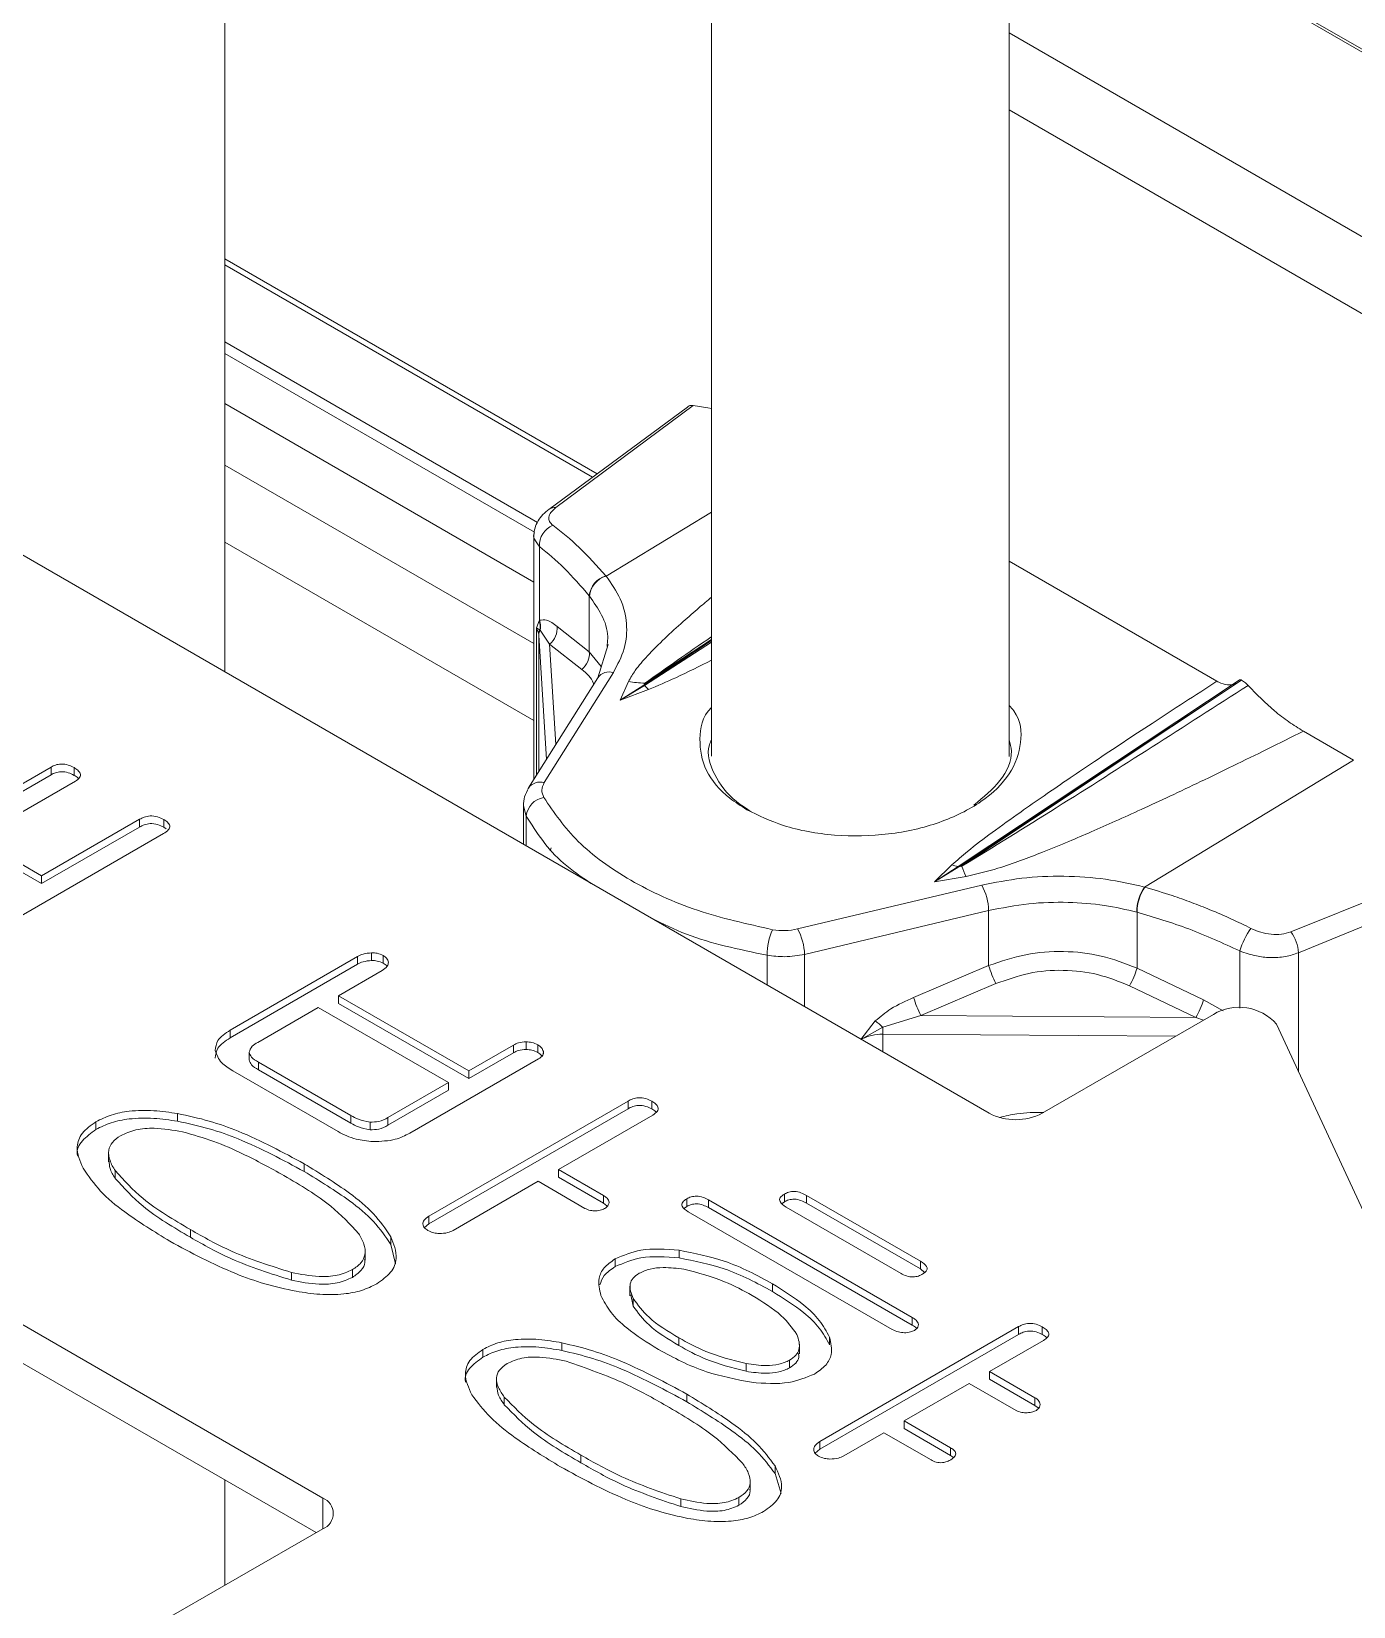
# Model space of a CAD drawing. Header units: millimetres. Extents: x 169 to 14583, y -399 to 10804.
# Drawn here: x 11486.4 to 11556.5, y 7082.5 to 7166.1 of the extents above; entities that cross this region are included whole.
import ezdxf

# ---------------------------------------------------------------- set-up
doc = ezdxf.new("R2010")
doc.units = ezdxf.units.MM
doc.header["$LTSCALE"] = 35

msp = doc.modelspace()

# ---------------------------------------------------------------- linework, layer by layer
at = {"color": 7, "linetype": 'Continuous', "lineweight": 18}
for p, q in [((11538.259, 7127.624), (11538.259, 7184.141)), ((11496.63, 7132.107), (11496.63, 7182.369)), ((11522.459, 7179.735), (11522.459, 7127.632)), ((11538.259, 7175.937), (11645.123, 7114.246)), ((11538.259, 7175.791), (11718.308, 7071.851)), ((11537.184, 7108.696), (11437.81, 7166.063)), ((11538.259, 7165.994), (11718.308, 7062.054)), ((11538.259, 7161.911), (11718.308, 7057.971)), ((11496.63, 7154.016), (11516.385, 7142.612)), ((11496.63, 7153.69), (11516.137, 7142.429)), ((11496.63, 7149.607), (11513.224, 7140.028)), ((11496.63, 7148.993), (11513.06, 7139.508)), ((11496.63, 7146.34), (11513.037, 7136.869)), ((11521.177, 7146.154), (11513.82, 7140.717)), ((11521.478, 7146.239), (11514.207, 7140.82)), ((11496.63, 7143.075), (11513.037, 7133.604)), ((11513.82, 7140.717), (11513.839, 7140.732)), ((11516.866, 7137.184), (11522.459, 7140.582)), ((11513.037, 7139.352), (11513.037, 7126.401)), ((11496.63, 7138.992), (11513.037, 7129.521)), ((11513.336, 7134.84), (11513.336, 7138.751)), ((11549.279, 7131.609), (11538.259, 7137.97)), ((11516.866, 7137.184), (11516.857, 7137.194)), ((11515.976, 7136.137), (11515.976, 7133.17)), ((11515.976, 7136.137), (11515.984, 7136.128)), ((11513.166, 7134.446), (11513.314, 7134.807)), ((11513.329, 7134.34), (11513.166, 7134.446)), ((11513.166, 7134.446), (11513.289, 7134.108)), ((11513.166, 7126.607), (11513.166, 7134.446)), ((11513.314, 7134.807), (11513.336, 7134.84)), ((11513.35, 7134.32), (11513.33, 7134.34)), ((11513.366, 7134.313), (11513.35, 7134.32)), ((11513.868, 7133.577), (11513.366, 7134.313)), ((11515.976, 7133.17), (11514.269, 7134.516)), ((11513.289, 7134.108), (11513.294, 7134.054)), ((11513.294, 7134.054), (11513.703, 7127.461)), ((11513.294, 7134.054), (11513.294, 7126.81)), ((11515.575, 7132.231), (11513.868, 7133.577)), ((11513.868, 7133.577), (11514.198, 7128.25)), ((11516.975, 7133.566), (11516.419, 7131.785)), ((11516.926, 7133.566), (11516.919, 7133.445)), ((11522.459, 7133.772), (11518.87, 7131.407)), ((11518.908, 7131.384), (11522.459, 7133.683)), ((11518.917, 7131.501), (11522.459, 7133.82)), ((11516.606, 7132.387), (11515.976, 7133.17)), ((11501.829, 7088.286), (11426.273, 7131.903)), ((11516.425, 7131.797), (11512.757, 7125.955)), ((11517.254, 7132.07), (11513.585, 7126.229)), ((11517.609, 7130.596), (11518.05, 7131.591)), ((11518.87, 7131.407), (11517.609, 7130.596)), ((11517.609, 7130.596), (11518.908, 7131.384)), ((11519.109, 7131.164), (11517.609, 7130.596)), ((11518.917, 7131.501), (11518.87, 7131.407)), ((11550.464, 7131.667), (11535.543, 7121.781)), ((11535.58, 7121.761), (11550.583, 7131.673)), ((11550.583, 7131.673), (11535.736, 7121.792)), ((11501.475, 7086.449), (11426.273, 7129.862)), ((11556.524, 7127.426), (11553.866, 7128.961)), ((11487.413, 7127.056), (11477.628, 7121.407)), ((11487.413, 7126.648), (11487.413, 7127.056)), ((11488.634, 7126.617), (11488.634, 7127.025)), ((11545.436, 7120.691), (11556.524, 7127.426)), ((11487.413, 7126.648), (11477.628, 7120.999)), ((11483.463, 7123.28), (11488.705, 7126.306)), ((11492.112, 7124.285), (11486.917, 7121.287)), ((11492.112, 7123.877), (11492.112, 7124.285)), ((11493.394, 7123.869), (11493.394, 7124.277)), ((11512.476, 7125.021), (11512.476, 7122.96)), ((11512.625, 7124.458), (11512.476, 7125.006)), ((11512.625, 7124.458), (11512.625, 7122.874)), ((11483.146, 7117.614), (11493.39, 7123.528)), ((11492.112, 7123.877), (11486.917, 7120.878)), ((11493.524, 7123.775), (11493.394, 7123.869)), ((11486.917, 7121.287), (11483.463, 7123.28)), ((11486.917, 7120.878), (11483.463, 7122.872)), ((11513.952, 7122.765), (11513.897, 7122.622)), ((11534.296, 7120.962), (11535.217, 7121.865)), ((11535.543, 7121.781), (11534.296, 7120.962)), ((11534.296, 7120.962), (11535.58, 7121.761)), ((11535.736, 7121.792), (11535.58, 7121.761)), ((11553.192, 7118.315), (11562.999, 7122.269)), ((11486.917, 7120.878), (11486.917, 7121.287)), ((11535.965, 7121.248), (11534.296, 7120.962)), ((11553.6, 7117.206), (11563.452, 7121.246)), ((11527.028, 7118.468), (11536.795, 7120.789)), ((11545.455, 7120.686), (11545.436, 7120.691)), ((11527.398, 7117.122), (11537.165, 7119.443)), ((11537.165, 7119.443), (11537.165, 7116.528)), ((11545.021, 7119.365), (11545.037, 7119.361)), ((11545.037, 7119.361), (11545.037, 7116.393)), ((11503.681, 7117.007), (11496.922, 7113.104)), ((11503.681, 7116.598), (11503.681, 7117.007)), ((11504.423, 7116.797), (11504.423, 7117.205)), ((11505.04, 7116.647), (11505.04, 7117.055)), ((11525.41, 7115.493), (11525.41, 7117.077)), ((11527.398, 7114.345), (11527.398, 7117.122)), ((11550.493, 7117.301), (11550.493, 7114.274)), ((11553.6, 7110.91), (11553.6, 7117.206)), ((11503.681, 7116.598), (11496.922, 7112.696)), ((11502.676, 7114.931), (11504.976, 7116.259)), ((11537.165, 7116.528), (11533.182, 7114.833)), ((11548.566, 7114.716), (11545.037, 7116.393)), ((11537.55, 7115.569), (11533.568, 7113.874)), ((11548.164, 7113.777), (11544.635, 7115.455)), ((11498.382, 7112.452), (11501.597, 7114.308)), ((11501.597, 7114.308), (11508.505, 7110.32)), ((11509.584, 7110.943), (11502.676, 7114.931)), ((11502.676, 7114.523), (11502.676, 7114.931)), ((11509.584, 7110.535), (11502.676, 7114.523)), ((11549.607, 7114.126), (11548.566, 7114.716)), ((11531.148, 7113.592), (11530.38, 7112.614)), ((11533.568, 7113.874), (11531.541, 7113.26)), ((11548.164, 7113.777), (11533.568, 7113.874)), ((11540.012, 7108.696), (11549.09, 7113.936)), ((11548.571, 7113.637), (11548.164, 7113.777)), ((11552.436, 7113.419), (11573.057, 7068.991)), ((11496.922, 7112.696), (11496.922, 7113.104)), ((11531.541, 7113.26), (11530.38, 7112.614)), ((11531.545, 7112.892), (11547.102, 7112.789)), ((11531.545, 7112.892), (11531.545, 7111.951)), ((11497.927, 7111.52), (11497.927, 7111.928)), ((11511.955, 7112.312), (11509.584, 7110.943)), ((11511.955, 7111.904), (11509.584, 7110.535)), ((11511.955, 7111.904), (11511.955, 7112.312)), ((11512.626, 7112.081), (11512.626, 7112.489)), ((11513.244, 7111.911), (11513.244, 7112.32)), ((11513.537, 7111.837), (11513.537, 7111.967)), ((11497.053, 7110.949), (11502.642, 7107.722)), ((11503.324, 7108.575), (11498.419, 7111.406)), ((11498.419, 7110.998), (11498.419, 7111.406)), ((11503.324, 7108.167), (11498.419, 7110.998)), ((11506.444, 7107.635), (11513.271, 7111.576)), ((11509.584, 7110.535), (11509.584, 7110.943)), ((11508.505, 7110.32), (11505.29, 7108.464)), ((11508.505, 7109.912), (11508.505, 7110.32)), ((11508.505, 7109.912), (11505.29, 7108.056)), ((11518.03, 7109.339), (11507.466, 7103.24)), ((11518.03, 7108.93), (11518.03, 7109.339)), ((11519.288, 7108.921), (11519.288, 7109.329)), ((11494.132, 7108.27), (11494.132, 7108.678)), ((11503.324, 7108.167), (11503.324, 7108.575)), ((11505.29, 7108.056), (11505.29, 7108.464)), ((11518.03, 7108.93), (11507.466, 7102.832)), ((11514.333, 7105.709), (11519.342, 7108.601)), ((11489.798, 7107.836), (11489.798, 7108.244)), ((11504.339, 7107.818), (11504.339, 7108.227)), ((11490.468, 7106.625), (11490.468, 7106.115)), ((11500.851, 7105.606), (11500.851, 7106.015)), ((11490.817, 7105.242), (11490.817, 7105.651)), ((11508.744, 7102.483), (11513.254, 7105.086)), ((11513.254, 7105.086), (11515.74, 7103.651)), ((11516.728, 7104.327), (11514.333, 7105.709)), ((11514.333, 7105.301), (11514.333, 7105.709)), ((11516.728, 7103.918), (11514.333, 7105.301)), ((11516.728, 7103.918), (11516.728, 7104.327)), ((11521.143, 7103.749), (11521.143, 7104.157)), ((11526.324, 7103.998), (11526.324, 7104.406)), ((11533.546, 7100.849), (11527.501, 7104.338)), ((11527.501, 7103.93), (11527.501, 7104.338)), ((11516.911, 7103.786), (11516.728, 7103.918)), ((11521.143, 7103.749), (11521.029, 7103.652)), ((11521.227, 7103.474), (11532.048, 7097.227)), ((11533.114, 7097.858), (11522.307, 7104.097)), ((11522.307, 7103.688), (11522.307, 7104.097)), ((11533.114, 7097.45), (11522.307, 7103.688)), ((11526.324, 7103.998), (11526.212, 7103.902)), ((11526.422, 7103.715), (11532.514, 7100.198)), ((11533.546, 7100.441), (11527.501, 7103.93)), ((11494.807, 7102.117), (11494.807, 7102.525)), ((11507.466, 7102.832), (11507.227, 7102.629)), ((11507.466, 7102.832), (11507.466, 7103.24)), ((11505.445, 7101.739), (11505.445, 7102.148)), ((11505.696, 7100.704), (11505.445, 7101.739)), ((11504.083, 7100.91), (11504.083, 7101.421)), ((11517.345, 7100.559), (11517.345, 7100.968)), ((11520.735, 7101.021), (11520.735, 7101.429)), ((11533.546, 7100.441), (11533.546, 7100.849)), ((11500.177, 7099.839), (11500.177, 7100.247)), ((11503.408, 7099.991), (11503.408, 7100.399)), ((11533.769, 7100.247), (11533.546, 7100.441)), ((11518.128, 7099.518), (11518.128, 7099.007)), ((11525.69, 7099.243), (11525.69, 7099.651)), ((11518.303, 7098.464), (11518.186, 7099.062)), ((11518.303, 7098.464), (11518.303, 7098.872)), ((11533.114, 7097.45), (11533.114, 7097.858)), ((11520.725, 7096.377), (11520.725, 7096.785)), ((11538.754, 7097.375), (11528.213, 7091.29)), ((11538.754, 7096.967), (11528.213, 7090.882)), ((11528.722, 7096.41), (11528.722, 7096.818)), ((11537.215, 7094.992), (11540.072, 7096.641)), ((11538.754, 7096.967), (11538.754, 7097.375)), ((11540.012, 7096.957), (11540.012, 7097.365)), ((11510.329, 7095.761), (11510.329, 7096.17)), ((11514.519, 7096.112), (11514.519, 7096.52)), ((11527.128, 7095.93), (11527.128, 7096.441)), ((11524.294, 7095.006), (11524.294, 7095.414)), ((11526.604, 7095.187), (11526.604, 7095.595)), ((11539.61, 7093.609), (11537.215, 7094.992)), ((11537.215, 7094.583), (11537.215, 7094.992)), ((11511.052, 7094.659), (11511.052, 7094.149)), ((11532.682, 7092.375), (11536.136, 7094.369)), ((11536.136, 7094.369), (11538.622, 7092.934)), ((11539.61, 7093.201), (11537.215, 7094.583)), ((11511.466, 7093.236), (11511.466, 7093.644)), ((11521.143, 7093.394), (11521.143, 7093.802)), ((11539.61, 7093.201), (11539.61, 7093.609)), ((11539.789, 7093.068), (11539.61, 7093.201)), ((11529.488, 7090.531), (11531.603, 7091.752)), ((11531.603, 7091.752), (11534.112, 7090.303)), ((11535.148, 7090.951), (11532.682, 7092.375)), ((11532.682, 7091.966), (11532.682, 7092.375)), ((11535.148, 7090.543), (11532.682, 7091.966)), ((11528.213, 7090.882), (11527.958, 7090.666)), ((11528.213, 7090.882), (11528.213, 7091.29)), ((11535.148, 7090.543), (11535.148, 7090.951)), ((11515.53, 7090.154), (11515.53, 7090.562)), ((11525.832, 7089.581), (11525.832, 7089.989)), ((11535.3, 7090.433), (11535.148, 7090.543)), ((11496.63, 7083.652), (11496.63, 7089.245)), ((11524.511, 7088.713), (11524.511, 7089.224)), ((11526.16, 7088.521), (11525.832, 7089.581)), ((11501.829, 7086.653), (11501.829, 7088.286)), ((11523.916, 7087.903), (11523.916, 7088.311)), ((11520.826, 7087.833), (11520.826, 7088.241)), ((11492.751, 7081.413), (11501.829, 7086.653))]:
    msp.add_line(p, q, dxfattribs=at)
at = {"color": 7, "linetype": 'Continuous', "lineweight": 18, "flags": 128}
for points in [[(11522.459, 7146.08), (11522.256, 7146.119), (11521.478, 7146.239)], [(11512.749, 7125.943), (11512.735, 7125.916), (11512.73, 7125.907)]]:
    msp.add_lwpolyline(points, dxfattribs=at)
at = {"color": 7, "linetype": 'Continuous', "lineweight": 18}
for centre, radius, start, end in [((11514.133, 7140.317), 0.508, 81.62176, 125.35981), ((11514.462, 7138.833), 1.129, 111.62292, 184.17631), ((11517.188, 7136.023), 1.217, 105.74601, 174.64371), ((11517.194, 7136.013), 1.216, 105.64292, 174.59677), ((11513.983, 7134.107), 0.694, 160.31772, 179.85992), ((11513.97, 7134.051), 0.676, 156.57337, 179.76957), ((11512.377, 7134.493), 0.988, 349.9051, 18.52743), ((11512.379, 7134.522), 1.009, 348.04974, 18.37518), ((11513.155, 7134.436), 1.117, 309.66752, 4.07575), ((11514.862, 7133.09), 1.117, 309.66752, 4.07575), ((11517.036, 7131.34), 0.762, 73.35744, 143.21611), ((11519.693, 7143.239), 11.763, 261.96845, 266.21625), ((11518.771, 7131.21), 0.221, 51.78781, 63.29572), ((11520.664, 7132.79), 2.25, 218.69407, 226.29419), ((11513.367, 7125.502), 0.759, 73.27596, 144.47068), ((11513.739, 7124.337), 1.121, 99.37974, 173.80721), ((11535.869, 7123.711), 1.958, 250.56529, 260.41073), ((11535.477, 7121.607), 0.185, 56.14071, 69.08501), ((11549.218, 7127.161), 14.512, 201.71723, 204.04567), ((11534.153, 7119.339), 3.014, 1.98465, 28.767), ((11547.363, 7119.359), 2.342, 145.34873, 179.84955), ((11547.375, 7119.352), 2.338, 145.22173, 179.78944), ((11528.559, 7117.105), 3.15, 155.10189, 180.51191), ((11524.386, 7117.018), 3.014, 1.98465, 28.767), ((11554.255, 7116.203), 3.918, 144.06433, 163.72803), ((11551.783, 7117.167), 1.818, 1.23286, 39.14609), ((11543.029, 7118.327), 6.134, 197.05258, 206.72069), ((11541.281, 7117.446), 3.9, 329.30395, 344.34422), ((11539.047, 7116.632), 6.134, 197.05258, 206.72069), ((11544.81, 7115.769), 3.9, 329.30395, 344.34422), ((11550.454, 7111.682), 2.635, 41.22699, 121.18693), ((11528.561, 7110.138), 4.316, 46.33784, 53.16629), ((11550.4, 7113.283), 18.859, 180.06968, 181.18961), ((11538.598, 7111.425), 3.074, 242.60967, 297.39033), ((11501.519, 7087.469), 0.873, 290.78342, 69.21658)]:
    msp.add_arc(centre, radius, start, end, dxfattribs=at)
for points, knots in [([(11521.478, 7146.239), (11521.404, 7146.241), (11521.287, 7146.245), (11521.212, 7146.17), (11521.185, 7146.143)], [0, 0, 0, 0, 0.638242, 1, 1, 1, 1]), ([(11513.839, 7140.732), (11513.726, 7140.639), (11513.495, 7140.448), (11513.243, 7140.108), (11513.07, 7139.736), (11513.048, 7139.48), (11513.037, 7139.351)], [0, 0, 0, 0, 0.235865, 0.481898, 0.738694, 1, 1, 1, 1]), ([(11514.207, 7140.82), (11514.108, 7140.734), (11513.91, 7140.563), (11513.805, 7140.309), (11513.836, 7140.075), (11513.976, 7139.947), (11514.046, 7139.883)], [0, 0, 0, 0, 0.250102, 0.50016, 0.750224, 1, 1, 1, 1]), ([(11513.336, 7138.751), (11513.232, 7138.881), (11513.049, 7139.11), (11512.996, 7139.377), (11513.057, 7139.5), (11513.06, 7139.507)], [0, 0, 0, 0, 0.551168, 0.974172, 1, 1, 1, 1]), ([(11514.046, 7139.883), (11514.511, 7139.514), (11515.439, 7138.778), (11516.385, 7137.722), (11516.857, 7137.194)], [0, 0, 0, 0, 0.5003915, 1, 1, 1, 1]), ([(11513.336, 7138.751), (11513.772, 7138.393), (11514.643, 7137.675), (11515.532, 7136.65), (11515.976, 7136.137)], [0, 0, 0, 0, 0.499625, 1, 1, 1, 1]), ([(11516.866, 7137.184), (11517.147, 7136.786), (11517.713, 7135.981), (11518.012, 7134.667), (11517.914, 7133.336), (11517.472, 7132.489), (11517.254, 7132.07)], [0, 0, 0, 0, 0.247407, 0.499967, 0.752545, 1, 1, 1, 1]), ([(11515.984, 7136.128), (11516.215, 7135.796), (11516.693, 7135.111), (11516.99, 7134.23), (11516.94, 7133.705), (11516.926, 7133.566)], [0, 0, 0, 0, 0.408167, 0.844304, 1, 1, 1, 1]), ([(11518.05, 7131.591), (11518.164, 7131.791), (11518.431, 7132.261), (11519.111, 7133.019), (11519.965, 7133.878), (11520.896, 7134.727), (11521.728, 7135.454), (11522.239, 7135.882), (11522.459, 7136.066)], [0, 0, 0, 0, 0.122282, 0.28646, 0.493875, 0.697775, 0.870005, 1, 1, 1, 1]), ([(11514.269, 7134.516), (11514.076, 7134.66), (11513.737, 7134.914), (11513.457, 7134.862), (11513.336, 7134.84)], [0, 0, 0, 0, 0.567274, 1, 1, 1, 1]), ([(11522.459, 7133.966), (11522.448, 7133.958), (11521.249, 7133.146), (11520.077, 7132.32), (11518.917, 7131.501)], [0, 0, 0, 0, 0.009595, 1, 1, 1, 1]), ([(11522.459, 7132.73), (11521.835, 7132.411), (11520.756, 7131.86), (11519.597, 7131.37), (11519.109, 7131.164)], [0, 0, 0, 0, 0.578918, 1, 1, 1, 1]), ([(11516.197, 7131.477), (11516.196, 7131.482), (11516.106, 7131.811), (11515.839, 7132.022), (11515.575, 7132.231)], [0, 0, 0, 0, 0.014226, 1, 1, 1, 1]), ([(11535.217, 7121.865), (11535.489, 7122.106), (11536.153, 7122.696), (11537.398, 7123.62), (11538.758, 7124.601), (11540.146, 7125.567), (11541.454, 7126.462), (11543.359, 7127.744), (11545.947, 7129.456), (11548.127, 7130.865), (11549.279, 7131.609)], [0, 0, 0, 0, 0.067746, 0.165932, 0.276316, 0.364614, 0.462624, 0.553114, 0.763953, 1, 1, 1, 1]), ([(11535.736, 7121.792), (11537.413, 7122.823), (11540.815, 7124.916), (11545.848, 7128.133), (11549.235, 7130.299), (11550.931, 7131.385)], [0, 0, 0, 0, 0.326793, 0.662686, 1, 1, 1, 1]), ([(11550.278, 7131.521), (11550.263, 7131.509), (11550.148, 7131.413), (11549.84, 7131.394), (11549.5, 7131.486), (11549.31, 7131.591), (11549.279, 7131.609)], [0, 0, 0, 0, 0.061487, 0.488284, 0.915097, 1, 1, 1, 1]), ([(11550.583, 7131.673), (11550.571, 7131.679), (11550.553, 7131.688), (11550.53, 7131.692), (11550.514, 7131.692), (11550.499, 7131.69), (11550.481, 7131.683), (11550.471, 7131.673), (11550.464, 7131.667)], [0, 0, 0, 0, 0.2540313, 0.3802782, 0.5065249, 0.6327711, 0.7590169, 1, 1, 1, 1]), ([(11550.931, 7131.385), (11550.888, 7131.43), (11550.81, 7131.51), (11550.692, 7131.605), (11550.619, 7131.65), (11550.583, 7131.673)], [0, 0, 0, 0, 0.391592, 0.693251, 1, 1, 1, 1]), ([(11553.866, 7128.961), (11553.607, 7129.12), (11553.091, 7129.438), (11552.092, 7130.201), (11551.391, 7130.916), (11550.931, 7131.385)], [0, 0, 0, 0, 0.256536, 0.513073, 1, 1, 1, 1]), ([(11524.331, 7124.794), (11524.022, 7124.992), (11523.086, 7125.589), (11522.03, 7126.862), (11521.748, 7128.527), (11521.955, 7129.724), (11522.456, 7130.215), (11522.459, 7130.218)], [0, 0, 0, 0, 0.139552, 0.421563, 0.709884, 0.99829, 1, 1, 1, 1]), ([(11538.259, 7130.316), (11538.344, 7130.222), (11538.87, 7129.633), (11538.97, 7128.341), (11538.415, 7126.662), (11536.875, 7125.163), (11534.62, 7124.041), (11531.875, 7123.413), (11528.971, 7123.361), (11526.314, 7123.832), (11524.956, 7124.491), (11524.331, 7124.794)], [0, 0, 0, 0, 0.023713, 0.14797, 0.272264, 0.396603, 0.520964, 0.645342, 0.769688, 0.894005, 1, 1, 1, 1]), ([(11524.563, 7124.695), (11524.293, 7124.869), (11523.42, 7125.432), (11522.544, 7126.63), (11522.153, 7127.813), (11522.419, 7128.425), (11522.459, 7128.517)], [0, 0, 0, 0, 0.170849, 0.551934, 0.933037, 1, 1, 1, 1]), ([(11553.866, 7128.961), (11553.228, 7128.643), (11551.988, 7128.024), (11550.169, 7127.132), (11548.447, 7126.3), (11546.823, 7125.529), (11545.315, 7124.829), (11543.923, 7124.198), (11542.645, 7123.634), (11541.361, 7123.085), (11539.729, 7122.425), (11537.962, 7121.731), (11536.536, 7121.386), (11535.965, 7121.248)], [0, 0, 0, 0, 0.112622, 0.218921, 0.318901, 0.412571, 0.49994, 0.577633, 0.649354, 0.715119, 0.791574, 0.916657, 1, 1, 1, 1]), ([(11538.259, 7128.508), (11538.309, 7128.307), (11538.49, 7127.579), (11537.911, 7126.314), (11536.884, 7125.458), (11536.385, 7125.042)], [0, 0, 0, 0, 0.16405, 0.593867, 1, 1, 1, 1]), ([(11488.634, 7127.025), (11488.537, 7127.076), (11488.344, 7127.177), (11487.974, 7127.237), (11487.643, 7127.175), (11487.49, 7127.096), (11487.413, 7127.056)], [0, 0, 0, 0, 0.280966, 0.558849, 0.779125, 1, 1, 1, 1]), ([(11488.634, 7126.617), (11488.537, 7126.667), (11488.344, 7126.769), (11487.974, 7126.829), (11487.643, 7126.767), (11487.49, 7126.688), (11487.413, 7126.648)], [0, 0, 0, 0, 0.280966, 0.558849, 0.779125, 1, 1, 1, 1]), ([(11488.705, 7126.306), (11488.794, 7126.365), (11488.971, 7126.482), (11489.005, 7126.712), (11488.844, 7126.89), (11488.704, 7126.98), (11488.634, 7127.025)], [0, 0, 0, 0, 0.2803514, 0.5582758, 0.7788849, 1, 1, 1, 1]), ([(11488.865, 7126.438), (11488.855, 7126.451), (11488.803, 7126.52), (11488.71, 7126.573), (11488.634, 7126.617)], [0, 0, 0, 0, 0.190758, 1, 1, 1, 1]), ([(11512.75, 7125.944), (11512.67, 7125.792), (11512.511, 7125.488), (11512.488, 7125.166), (11512.477, 7125.004)], [0, 0, 0, 0, 0.499278, 1, 1, 1, 1]), ([(11513.557, 7125.443), (11513.505, 7125.574), (11513.401, 7125.835), (11513.524, 7126.098), (11513.585, 7126.229)], [0, 0, 0, 0, 0.499972, 1, 1, 1, 1]), ([(11513.557, 7125.443), (11514.105, 7124.644), (11515.218, 7123.025), (11518.067, 7120.988), (11521.578, 7119.354), (11524.34, 7118.736), (11525.702, 7118.432)], [0, 0, 0, 0, 0.2465356, 0.5, 0.7534644, 1, 1, 1, 1]), ([(11493.394, 7124.277), (11493.291, 7124.33), (11493.086, 7124.436), (11492.69, 7124.487), (11492.352, 7124.41), (11492.192, 7124.327), (11492.112, 7124.285)], [0, 0, 0, 0, 0.280857, 0.558921, 0.779034, 1, 1, 1, 1]), ([(11493.39, 7123.528), (11493.483, 7123.588), (11493.669, 7123.708), (11493.751, 7123.94), (11493.614, 7124.137), (11493.467, 7124.231), (11493.394, 7124.277)], [0, 0, 0, 0, 0.28075, 0.558727, 0.778976, 1, 1, 1, 1]), ([(11512.625, 7124.458), (11513.183, 7123.583), (11514.017, 7122.275), (11515.555, 7121.233), (11516.064, 7120.888)], [0, 0, 0, 0, 0.668936, 1, 1, 1, 1]), ([(11493.394, 7123.869), (11493.291, 7123.922), (11493.086, 7124.028), (11492.69, 7124.079), (11492.352, 7124.002), (11492.192, 7123.919), (11492.112, 7123.877)], [0, 0, 0, 0, 0.280857, 0.558921, 0.779034, 1, 1, 1, 1]), ([(11536.795, 7120.789), (11537.496, 7120.929), (11538.914, 7121.212), (11541.158, 7121.305), (11543.385, 7121.161), (11544.757, 7120.846), (11545.436, 7120.691)], [0, 0, 0, 0, 0.247455, 0.500033, 0.752593, 1, 1, 1, 1]), ([(11545.455, 7120.686), (11545.939, 7120.542), (11546.767, 7120.296), (11547.918, 7119.885), (11548.968, 7119.472), (11550.019, 7119.018), (11550.74, 7118.669), (11551.082, 7118.502)], [0, 0, 0, 0, 0.256091, 0.437618, 0.610108, 0.814854, 1, 1, 1, 1]), ([(11537.165, 7119.443), (11537.871, 7119.583), (11539.243, 7119.854), (11541.343, 7119.914), (11543.289, 7119.766), (11544.457, 7119.496), (11545.021, 7119.365)], [0, 0, 0, 0, 0.273291, 0.531059, 0.773297, 1, 1, 1, 1]), ([(11545.037, 7119.361), (11545.956, 7119.087), (11547.792, 7118.539), (11549.593, 7117.713), (11550.493, 7117.301)], [0, 0, 0, 0, 0.500375, 1, 1, 1, 1]), ([(11519.292, 7119.024), (11519.888, 7118.732), (11521.686, 7117.848), (11523.917, 7117.386), (11525.41, 7117.077)], [0, 0, 0, 0, 0.331068, 1, 1, 1, 1]), ([(11527.028, 7118.468), (11526.808, 7118.429), (11526.369, 7118.35), (11525.924, 7118.404), (11525.702, 7118.432)], [0, 0, 0, 0, 0.500028, 1, 1, 1, 1]), ([(11551.082, 7118.502), (11551.252, 7118.428), (11551.593, 7118.279), (11552.152, 7118.172), (11552.71, 7118.164), (11553.032, 7118.264), (11553.192, 7118.315)], [0, 0, 0, 0, 0.249776, 0.49984, 0.749898, 1, 1, 1, 1]), ([(11504.423, 7117.205), (11504.266, 7117.19), (11503.985, 7117.164), (11503.774, 7117.055), (11503.681, 7117.007)], [0, 0, 0, 0, 0.558574, 1, 1, 1, 1]), ([(11504.423, 7116.797), (11504.266, 7116.782), (11503.985, 7116.755), (11503.774, 7116.646), (11503.681, 7116.598)], [0, 0, 0, 0, 0.558574, 1, 1, 1, 1]), ([(11505.04, 7117.055), (11504.94, 7117.104), (11504.759, 7117.191), (11504.526, 7117.201), (11504.423, 7117.205)], [0, 0, 0, 0, 0.558922, 1, 1, 1, 1]), ([(11505.04, 7116.647), (11504.94, 7116.696), (11504.759, 7116.783), (11504.526, 7116.793), (11504.423, 7116.797)], [0, 0, 0, 0, 0.558922, 1, 1, 1, 1]), ([(11504.976, 7116.259), (11505.086, 7116.332), (11505.282, 7116.462), (11505.306, 7116.633), (11505.317, 7116.709)], [0, 0, 0, 0, 0.5594348, 1, 1, 1, 1]), ([(11505.317, 7116.709), (11505.296, 7116.782), (11505.258, 7116.913), (11505.107, 7117.011), (11505.04, 7117.055)], [0, 0, 0, 0, 0.557563, 1, 1, 1, 1]), ([(11527.398, 7117.122), (11527.048, 7117.063), (11526.387, 7116.95), (11525.722, 7117.037), (11525.41, 7117.077)], [0, 0, 0, 0, 0.529346, 1, 1, 1, 1]), ([(11545.037, 7116.393), (11544.41, 7116.635), (11543.169, 7117.114), (11541.14, 7117.331), (11539.095, 7117.183), (11537.814, 7116.748), (11537.165, 7116.528)], [0, 0, 0, 0, 0.2524341, 0.4994389, 0.746349, 1, 1, 1, 1]), ([(11550.493, 7117.301), (11550.783, 7117.2), (11551.294, 7117.021), (11552.13, 7116.931), (11552.909, 7116.971), (11553.375, 7117.13), (11553.6, 7117.206)], [0, 0, 0, 0, 0.2826629, 0.4995804, 0.758593, 1, 1, 1, 1]), ([(11505.234, 7116.476), (11505.23, 7116.487), (11505.202, 7116.555), (11505.114, 7116.605), (11505.04, 7116.647)], [0, 0, 0, 0, 0.167163, 1, 1, 1, 1]), ([(11544.635, 7115.455), (11544.08, 7115.679), (11542.966, 7116.128), (11541.127, 7116.334), (11539.273, 7116.187), (11538.123, 7115.774), (11537.55, 7115.569)], [0, 0, 0, 0, 0.248546, 0.49931, 0.750444, 1, 1, 1, 1]), ([(11533.182, 7114.833), (11532.77, 7114.651), (11532.037, 7114.326), (11531.418, 7113.815), (11531.148, 7113.592)], [0, 0, 0, 0, 0.563726, 1, 1, 1, 1]), ([(11496.922, 7113.104), (11496.66, 7112.929), (11496.192, 7112.616), (11496.15, 7112.206), (11496.132, 7112.026)], [0, 0, 0, 0, 0.559979, 1, 1, 1, 1]), ([(11496.922, 7112.696), (11496.66, 7112.521), (11496.192, 7112.207), (11496.15, 7111.798), (11496.132, 7111.617)], [0, 0, 0, 0, 0.559979, 1, 1, 1, 1]), ([(11530.38, 7112.614), (11530.57, 7112.695), (11530.941, 7112.855), (11531.346, 7112.88), (11531.545, 7112.892)], [0, 0, 0, 0, 0.510025, 1, 1, 1, 1]), ([(11496.132, 7112.026), (11496.211, 7111.797), (11496.352, 7111.389), (11496.839, 7111.084), (11497.053, 7110.949)], [0, 0, 0, 0, 0.55852, 1, 1, 1, 1]), ([(11497.927, 7111.928), (11497.964, 7112.04), (11498.03, 7112.241), (11498.274, 7112.387), (11498.382, 7112.452)], [0, 0, 0, 0, 0.557618, 1, 1, 1, 1]), ([(11498.419, 7111.406), (11498.279, 7111.49), (11498.028, 7111.638), (11497.958, 7111.84), (11497.927, 7111.928)], [0, 0, 0, 0, 0.56185, 1, 1, 1, 1]), ([(11512.626, 7112.489), (11512.483, 7112.479), (11512.225, 7112.46), (11512.038, 7112.357), (11511.955, 7112.312)], [0, 0, 0, 0, 0.55755, 1, 1, 1, 1]), ([(11512.626, 7112.081), (11512.483, 7112.07), (11512.225, 7112.052), (11512.038, 7111.949), (11511.955, 7111.904)], [0, 0, 0, 0, 0.55755, 1, 1, 1, 1]), ([(11513.244, 7112.32), (11513.143, 7112.369), (11512.962, 7112.458), (11512.729, 7112.48), (11512.626, 7112.489)], [0, 0, 0, 0, 0.5584657, 1, 1, 1, 1]), ([(11513.244, 7111.911), (11513.143, 7111.961), (11512.962, 7112.05), (11512.729, 7112.071), (11512.626, 7112.081)], [0, 0, 0, 0, 0.558466, 1, 1, 1, 1]), ([(11513.537, 7111.967), (11513.512, 7112.041), (11513.466, 7112.174), (11513.312, 7112.275), (11513.244, 7112.32)], [0, 0, 0, 0, 0.557767, 1, 1, 1, 1]), ([(11513.449, 7111.729), (11513.442, 7111.743), (11513.41, 7111.815), (11513.317, 7111.868), (11513.244, 7111.911)], [0, 0, 0, 0, 0.200314, 1, 1, 1, 1]), ([(11513.271, 7111.576), (11513.37, 7111.639), (11513.52, 7111.733), (11513.524, 7111.858), (11513.526, 7111.899)], [0, 0, 0, 0, 0.665068, 1, 1, 1, 1]), ([(11498.419, 7110.998), (11498.279, 7111.082), (11498.028, 7111.23), (11497.958, 7111.432), (11497.927, 7111.52)], [0, 0, 0, 0, 0.56185, 1, 1, 1, 1]), ([(11519.288, 7109.329), (11519.188, 7109.382), (11518.989, 7109.488), (11518.599, 7109.534), (11518.265, 7109.462), (11518.108, 7109.38), (11518.03, 7109.339)], [0, 0, 0, 0, 0.280745, 0.558866, 0.779095, 1, 1, 1, 1]), ([(11519.342, 7108.601), (11519.433, 7108.66), (11519.613, 7108.777), (11519.654, 7109.009), (11519.503, 7109.193), (11519.36, 7109.284), (11519.288, 7109.329)], [0, 0, 0, 0, 0.280527, 0.558517, 0.77884, 1, 1, 1, 1]), ([(11494.132, 7108.678), (11493.712, 7108.74), (11492.871, 7108.863), (11491.649, 7108.842), (11490.575, 7108.631), (11490.057, 7108.373), (11489.798, 7108.244)], [0, 0, 0, 0, 0.280343, 0.560057, 0.780063, 1, 1, 1, 1]), ([(11494.132, 7108.27), (11493.712, 7108.332), (11492.871, 7108.455), (11491.649, 7108.434), (11490.575, 7108.223), (11490.057, 7107.965), (11489.798, 7107.836)], [0, 0, 0, 0, 0.280343, 0.560057, 0.780063, 1, 1, 1, 1]), ([(11500.851, 7106.015), (11499.727, 7106.62), (11498.161, 7107.464), (11495.83, 7108.312), (11494.698, 7108.556), (11494.132, 7108.678)], [0, 0, 0, 0, 0.559864, 0.780001, 1, 1, 1, 1]), ([(11504.339, 7108.227), (11504.124, 7108.267), (11503.739, 7108.34), (11503.451, 7108.503), (11503.324, 7108.575)], [0, 0, 0, 0, 0.557744, 1, 1, 1, 1]), ([(11505.29, 7108.464), (11505.137, 7108.384), (11504.865, 7108.24), (11504.499, 7108.231), (11504.339, 7108.227)], [0, 0, 0, 0, 0.560905, 1, 1, 1, 1]), ([(11519.288, 7108.921), (11519.188, 7108.974), (11518.989, 7109.079), (11518.599, 7109.126), (11518.265, 7109.054), (11518.108, 7108.972), (11518.03, 7108.93)], [0, 0, 0, 0, 0.280745, 0.558866, 0.779095, 1, 1, 1, 1]), ([(11519.518, 7108.743), (11519.509, 7108.755), (11519.46, 7108.824), (11519.366, 7108.877), (11519.288, 7108.921)], [0, 0, 0, 0, 0.176938, 1, 1, 1, 1]), ([(11540.093, 7108.742), (11539.611, 7108.738), (11538.811, 7108.732), (11538.05, 7108.547), (11537.747, 7108.473)], [0, 0, 0, 0, 0.60131, 1, 1, 1, 1]), ([(11489.798, 7107.836), (11489.537, 7107.644), (11489.016, 7107.26), (11488.744, 7106.724), (11488.824, 7106.453), (11488.833, 7106.422)], [0, 0, 0, 0, 0.4702844, 0.9411483, 1, 1, 1, 1]), ([(11489.798, 7108.244), (11489.529, 7108.052), (11488.989, 7107.667), (11488.688, 7106.775), (11488.952, 7106.158), (11489.113, 7105.781)], [0, 0, 0, 0, 0.279757, 0.559858, 1, 1, 1, 1]), ([(11490.817, 7105.651), (11490.713, 7105.825), (11490.506, 7106.174), (11490.43, 7106.691), (11490.621, 7107.164), (11490.942, 7107.39), (11491.103, 7107.502)], [0, 0, 0, 0, 0.280533, 0.5604514, 0.7802192, 1, 1, 1, 1]), ([(11491.103, 7107.502), (11491.363, 7107.62), (11491.881, 7107.855), (11493.085, 7107.942), (11493.89, 7107.797), (11494.382, 7107.709)], [0, 0, 0, 0, 0.27954, 0.5594597, 1, 1, 1, 1]), ([(11500.851, 7105.606), (11499.727, 7106.212), (11498.161, 7107.055), (11495.83, 7107.904), (11494.698, 7108.148), (11494.132, 7108.27)], [0, 0, 0, 0, 0.559864, 0.780001, 1, 1, 1, 1]), ([(11494.382, 7107.709), (11494.949, 7107.548), (11496.084, 7107.227), (11497.881, 7106.433), (11499.054, 7105.787), (11499.772, 7105.392)], [0, 0, 0, 0, 0.279792, 0.559856, 1, 1, 1, 1]), ([(11502.642, 7107.722), (11502.946, 7107.568), (11503.488, 7107.292), (11504.196, 7107.222), (11504.508, 7107.191)], [0, 0, 0, 0, 0.559985, 1, 1, 1, 1]), ([(11504.339, 7107.818), (11504.124, 7107.859), (11503.739, 7107.932), (11503.451, 7108.095), (11503.324, 7108.167)], [0, 0, 0, 0, 0.557744, 1, 1, 1, 1]), ([(11505.29, 7108.056), (11505.137, 7107.975), (11504.865, 7107.831), (11504.499, 7107.822), (11504.339, 7107.818)], [0, 0, 0, 0, 0.560905, 1, 1, 1, 1]), ([(11504.508, 7107.191), (11504.918, 7107.206), (11505.653, 7107.233), (11506.202, 7107.512), (11506.444, 7107.635)], [0, 0, 0, 0, 0.558351, 1, 1, 1, 1]), ([(11490.817, 7105.242), (11490.705, 7105.417), (11490.514, 7105.716), (11490.503, 7106.034), (11490.498, 7106.167)], [0, 0, 0, 0, 0.582262, 1, 1, 1, 1]), ([(11505.445, 7102.148), (11505.164, 7102.559), (11504.601, 7103.382), (11503.023, 7104.683), (11501.675, 7105.51), (11500.851, 7106.015)], [0, 0, 0, 0, 0.279766, 0.559863, 1, 1, 1, 1]), ([(11489.113, 7105.781), (11489.396, 7105.368), (11489.963, 7104.543), (11491.547, 7103.238), (11492.9, 7102.409), (11493.727, 7101.902)], [0, 0, 0, 0, 0.279782, 0.559849, 1, 1, 1, 1]), ([(11494.807, 7102.525), (11493.918, 7103.05), (11492.331, 7103.985), (11491.279, 7105.142), (11490.817, 7105.651)], [0, 0, 0, 0, 0.560464, 1, 1, 1, 1]), ([(11494.807, 7102.117), (11493.918, 7102.641), (11492.331, 7103.577), (11491.279, 7104.734), (11490.817, 7105.242)], [0, 0, 0, 0, 0.560464, 1, 1, 1, 1]), ([(11499.772, 7105.392), (11500.653, 7104.873), (11502.226, 7103.949), (11503.279, 7102.807), (11503.742, 7102.305)], [0, 0, 0, 0, 0.560464, 1, 1, 1, 1]), ([(11505.445, 7101.739), (11505.164, 7102.151), (11504.601, 7102.974), (11503.023, 7104.275), (11501.675, 7105.101), (11500.851, 7105.606)], [0, 0, 0, 0, 0.279766, 0.559863, 1, 1, 1, 1]), ([(11517.028, 7103.982), (11517.002, 7104.055), (11516.956, 7104.186), (11516.798, 7104.283), (11516.728, 7104.327)], [0, 0, 0, 0, 0.5566121, 1, 1, 1, 1]), ([(11521.143, 7104.157), (11521.059, 7104.101), (11520.892, 7103.989), (11520.869, 7103.707), (11521.091, 7103.562), (11521.227, 7103.474)], [0, 0, 0, 0, 0.2813762, 0.559979, 1, 1, 1, 1]), ([(11522.307, 7104.097), (11522.215, 7104.145), (11522.031, 7104.241), (11521.691, 7104.317), (11521.365, 7104.269), (11521.217, 7104.195), (11521.143, 7104.157)], [0, 0, 0, 0, 0.2808868, 0.5601088, 0.7794073, 1, 1, 1, 1]), ([(11526.324, 7104.406), (11526.239, 7104.349), (11526.07, 7104.236), (11526.06, 7103.95), (11526.284, 7103.804), (11526.422, 7103.715)], [0, 0, 0, 0, 0.281059, 0.559841, 1, 1, 1, 1]), ([(11527.501, 7104.338), (11527.408, 7104.387), (11527.222, 7104.485), (11526.881, 7104.563), (11526.549, 7104.521), (11526.399, 7104.445), (11526.324, 7104.406)], [0, 0, 0, 0, 0.2808016, 0.5600017, 0.7794475, 1, 1, 1, 1]), ([(11515.74, 7103.651), (11515.833, 7103.607), (11516.001, 7103.529), (11516.215, 7103.52), (11516.31, 7103.516)], [0, 0, 0, 0, 0.557927, 1, 1, 1, 1]), ([(11516.31, 7103.516), (11516.418, 7103.529), (11516.611, 7103.552), (11516.76, 7103.626), (11516.826, 7103.659)], [0, 0, 0, 0, 0.558239, 1, 1, 1, 1]), ([(11516.826, 7103.659), (11516.888, 7103.714), (11516.998, 7103.813), (11517.019, 7103.93), (11517.028, 7103.982)], [0, 0, 0, 0, 0.558348, 1, 1, 1, 1]), ([(11522.307, 7103.688), (11522.215, 7103.737), (11522.031, 7103.833), (11521.691, 7103.908), (11521.365, 7103.861), (11521.217, 7103.786), (11521.143, 7103.749)], [0, 0, 0, 0, 0.2808868, 0.5601088, 0.7794073, 1, 1, 1, 1]), ([(11527.501, 7103.93), (11527.408, 7103.979), (11527.222, 7104.077), (11526.881, 7104.155), (11526.549, 7104.112), (11526.399, 7104.036), (11526.324, 7103.998)], [0, 0, 0, 0, 0.280802, 0.560002, 0.779448, 1, 1, 1, 1]), ([(11500.177, 7100.247), (11499.076, 7100.595), (11497.108, 7101.218), (11495.511, 7102.125), (11494.807, 7102.525)], [0, 0, 0, 0, 0.5591763, 1, 1, 1, 1]), ([(11507.466, 7103.24), (11507.365, 7103.171), (11507.186, 7103.049), (11507.153, 7102.891), (11507.138, 7102.821)], [0, 0, 0, 0, 0.56004, 1, 1, 1, 1]), ([(11507.138, 7102.821), (11507.159, 7102.748), (11507.195, 7102.617), (11507.348, 7102.518), (11507.415, 7102.475)], [0, 0, 0, 0, 0.557205, 1, 1, 1, 1]), ([(11508.015, 7102.315), (11508.17, 7102.32), (11508.448, 7102.33), (11508.653, 7102.436), (11508.744, 7102.483)], [0, 0, 0, 0, 0.558414, 1, 1, 1, 1]), ([(11493.727, 7101.902), (11494.847, 7101.298), (11496.407, 7100.456), (11498.737, 7099.619), (11499.863, 7099.373), (11500.426, 7099.25)], [0, 0, 0, 0, 0.55989, 0.78001, 1, 1, 1, 1]), ([(11500.177, 7099.839), (11499.076, 7100.187), (11497.108, 7100.81), (11495.511, 7101.717), (11494.807, 7102.117)], [0, 0, 0, 0, 0.559176, 1, 1, 1, 1]), ([(11503.742, 7102.305), (11503.846, 7102.125), (11504.053, 7101.765), (11504.122, 7101.231), (11503.904, 7100.747), (11503.573, 7100.515), (11503.408, 7100.399)], [0, 0, 0, 0, 0.280492, 0.560388, 0.780226, 1, 1, 1, 1]), ([(11504.693, 7099.645), (11504.968, 7099.84), (11505.519, 7100.23), (11505.856, 7101.133), (11505.601, 7101.763), (11505.445, 7102.148)], [0, 0, 0, 0, 0.279833, 0.559915, 1, 1, 1, 1]), ([(11507.415, 7102.475), (11507.513, 7102.427), (11507.689, 7102.342), (11507.915, 7102.323), (11508.015, 7102.315)], [0, 0, 0, 0, 0.558264, 1, 1, 1, 1]), ([(11504.049, 7100.96), (11504.059, 7100.901), (11504.092, 7100.694), (11503.895, 7100.338), (11503.57, 7100.107), (11503.408, 7099.991)], [0, 0, 0, 0, 0.1658359, 0.5829797, 1, 1, 1, 1]), ([(11517.345, 7100.968), (11517.132, 7100.817), (11516.706, 7100.517), (11516.406, 7099.83), (11516.518, 7099.336), (11516.586, 7099.034)], [0, 0, 0, 0, 0.2798619, 0.5599237, 1, 1, 1, 1]), ([(11520.735, 7101.429), (11520.036, 7101.483), (11518.788, 7101.58), (11517.786, 7101.155), (11517.345, 7100.968)], [0, 0, 0, 0, 0.5605759, 1, 1, 1, 1]), ([(11520.735, 7101.021), (11520.036, 7101.075), (11518.788, 7101.172), (11517.786, 7100.746), (11517.345, 7100.559)], [0, 0, 0, 0, 0.560576, 1, 1, 1, 1]), ([(11525.69, 7099.651), (11524.879, 7100.095), (11523.433, 7100.886), (11521.559, 7101.263), (11520.735, 7101.429)], [0, 0, 0, 0, 0.560498, 1, 1, 1, 1]), ([(11525.69, 7099.243), (11524.879, 7099.686), (11523.433, 7100.477), (11521.559, 7100.855), (11520.735, 7101.021)], [0, 0, 0, 0, 0.560498, 1, 1, 1, 1]), ([(11533.664, 7100.169), (11533.72, 7100.206), (11533.833, 7100.278), (11533.919, 7100.42), (11533.873, 7100.636), (11533.681, 7100.761), (11533.546, 7100.849)], [0, 0, 0, 0, 0.18745, 0.374414, 0.561298, 1, 1, 1, 1]), ([(11503.408, 7100.399), (11503.15, 7100.285), (11502.633, 7100.057), (11501.441, 7100.003), (11500.656, 7100.154), (11500.177, 7100.247)], [0, 0, 0, 0, 0.279413, 0.559292, 1, 1, 1, 1]), ([(11503.408, 7099.991), (11503.15, 7099.877), (11502.633, 7099.648), (11501.441, 7099.594), (11500.656, 7099.746), (11500.177, 7099.839)], [0, 0, 0, 0, 0.2794129, 0.5592924, 1, 1, 1, 1]), ([(11517.345, 7100.559), (11517.127, 7100.409), (11516.715, 7100.127), (11516.592, 7099.766), (11516.535, 7099.596)], [0, 0, 0, 0, 0.530872, 1, 1, 1, 1]), ([(11518.303, 7098.872), (11518.198, 7099.133), (11518.052, 7099.497), (11518.268, 7099.965), (11518.5, 7100.126), (11518.617, 7100.206)], [0, 0, 0, 0, 0.558691, 0.779425, 1, 1, 1, 1]), ([(11518.617, 7100.206), (11518.804, 7100.291), (11519.178, 7100.461), (11520.037, 7100.539), (11520.632, 7100.469), (11520.995, 7100.426)], [0, 0, 0, 0, 0.279458, 0.559636, 1, 1, 1, 1]), ([(11520.995, 7100.426), (11521.745, 7100.229), (11523.086, 7099.877), (11524.144, 7099.288), (11524.611, 7099.028)], [0, 0, 0, 0, 0.559078, 1, 1, 1, 1]), ([(11532.514, 7100.198), (11532.605, 7100.15), (11532.788, 7100.053), (11533.137, 7099.991), (11533.452, 7100.052), (11533.593, 7100.13), (11533.664, 7100.169)], [0, 0, 0, 0, 0.281246, 0.55968, 0.779566, 1, 1, 1, 1]), ([(11500.426, 7099.25), (11500.838, 7099.187), (11501.662, 7099.06), (11502.863, 7099.07), (11503.926, 7099.266), (11504.437, 7099.519), (11504.693, 7099.645)], [0, 0, 0, 0, 0.2803622, 0.5601098, 0.7800801, 1, 1, 1, 1]), ([(11528.722, 7096.818), (11528.561, 7097.119), (11528.24, 7097.722), (11527.223, 7098.692), (11526.271, 7099.288), (11525.69, 7099.651)], [0, 0, 0, 0, 0.279868, 0.559964, 1, 1, 1, 1]), ([(11528.722, 7096.41), (11528.561, 7096.711), (11528.24, 7097.314), (11527.223, 7098.284), (11526.271, 7098.879), (11525.69, 7099.243)], [0, 0, 0, 0, 0.279868, 0.559964, 1, 1, 1, 1]), ([(11516.586, 7099.034), (11516.746, 7098.728), (11517.065, 7098.117), (11518.093, 7097.133), (11519.057, 7096.53), (11519.646, 7096.162)], [0, 0, 0, 0, 0.279855, 0.559943, 1, 1, 1, 1]), ([(11520.725, 7096.785), (11520.152, 7097.13), (11519.131, 7097.746), (11518.556, 7098.528), (11518.303, 7098.872)], [0, 0, 0, 0, 0.560406, 1, 1, 1, 1]), ([(11520.725, 7096.377), (11520.152, 7096.722), (11519.131, 7097.337), (11518.556, 7098.12), (11518.303, 7098.464)], [0, 0, 0, 0, 0.560406, 1, 1, 1, 1]), ([(11524.611, 7099.028), (11525.174, 7098.688), (11526.178, 7098.08), (11526.739, 7097.308), (11526.985, 7096.968)], [0, 0, 0, 0, 0.560359, 1, 1, 1, 1]), ([(11533.441, 7097.498), (11533.41, 7097.574), (11533.354, 7097.711), (11533.188, 7097.813), (11533.114, 7097.858)], [0, 0, 0, 0, 0.556995, 1, 1, 1, 1]), ([(11533.232, 7097.178), (11533.301, 7097.231), (11533.426, 7097.327), (11533.436, 7097.445), (11533.441, 7097.498)], [0, 0, 0, 0, 0.557004, 1, 1, 1, 1]), ([(11540.012, 7097.365), (11539.912, 7097.418), (11539.713, 7097.524), (11539.323, 7097.57), (11538.989, 7097.499), (11538.832, 7097.416), (11538.754, 7097.375)], [0, 0, 0, 0, 0.280745, 0.558866, 0.779095, 1, 1, 1, 1]), ([(11514.519, 7096.52), (11514.117, 7096.59), (11513.314, 7096.729), (11512.132, 7096.73), (11511.083, 7096.543), (11510.581, 7096.294), (11510.329, 7096.17)], [0, 0, 0, 0, 0.280429, 0.560163, 0.78009, 1, 1, 1, 1]), ([(11524.294, 7095.414), (11523.552, 7095.605), (11522.226, 7095.947), (11521.184, 7096.529), (11520.725, 7096.785)], [0, 0, 0, 0, 0.558965, 1, 1, 1, 1]), ([(11526.985, 7096.968), (11527.078, 7096.698), (11527.207, 7096.32), (11526.959, 7095.844), (11526.722, 7095.678), (11526.604, 7095.595)], [0, 0, 0, 0, 0.559037, 0.779562, 1, 1, 1, 1]), ([(11527.923, 7094.861), (11528.142, 7095.013), (11528.579, 7095.315), (11528.915, 7096.009), (11528.795, 7096.511), (11528.722, 7096.818)], [0, 0, 0, 0, 0.280058, 0.560162, 1, 1, 1, 1]), ([(11532.048, 7097.227), (11532.153, 7097.175), (11532.341, 7097.081), (11532.585, 7097.059), (11532.692, 7097.05)], [0, 0, 0, 0, 0.560243, 1, 1, 1, 1]), ([(11532.692, 7097.05), (11532.805, 7097.058), (11533.007, 7097.072), (11533.163, 7097.146), (11533.232, 7097.178)], [0, 0, 0, 0, 0.558178, 1, 1, 1, 1]), ([(11533.325, 7097.287), (11533.321, 7097.294), (11533.285, 7097.359), (11533.195, 7097.407), (11533.114, 7097.45)], [0, 0, 0, 0, 0.1032571, 1, 1, 1, 1]), ([(11540.012, 7096.957), (11539.912, 7097.01), (11539.713, 7097.116), (11539.323, 7097.162), (11538.989, 7097.09), (11538.832, 7097.008), (11538.754, 7096.967)], [0, 0, 0, 0, 0.280745, 0.558866, 0.779095, 1, 1, 1, 1]), ([(11540.072, 7096.641), (11540.163, 7096.7), (11540.342, 7096.817), (11540.378, 7097.048), (11540.225, 7097.23), (11540.083, 7097.32), (11540.012, 7097.365)], [0, 0, 0, 0, 0.280577, 0.558165, 0.778734, 1, 1, 1, 1]), ([(11540.224, 7096.802), (11540.221, 7096.807), (11540.176, 7096.868), (11540.09, 7096.914), (11540.012, 7096.957)], [0, 0, 0, 0, 0.080626, 1, 1, 1, 1]), ([(11510.329, 7096.17), (11510.068, 7095.981), (11509.544, 7095.603), (11509.292, 7094.727), (11509.572, 7094.129), (11509.742, 7093.763)], [0, 0, 0, 0, 0.279685, 0.559712, 1, 1, 1, 1]), ([(11514.519, 7096.112), (11514.117, 7096.181), (11513.314, 7096.32), (11512.132, 7096.322), (11511.083, 7096.134), (11510.581, 7095.886), (11510.329, 7095.761)], [0, 0, 0, 0, 0.280429, 0.560163, 0.78009, 1, 1, 1, 1]), ([(11521.143, 7093.802), (11520.029, 7094.408), (11518.476, 7095.252), (11516.185, 7096.121), (11515.074, 7096.387), (11514.519, 7096.52)], [0, 0, 0, 0, 0.559938, 0.780039, 1, 1, 1, 1]), ([(11521.143, 7093.394), (11520.029, 7093.999), (11518.476, 7094.843), (11516.185, 7095.712), (11515.074, 7095.979), (11514.519, 7096.112)], [0, 0, 0, 0, 0.559938, 0.780039, 1, 1, 1, 1]), ([(11519.646, 7096.162), (11520.453, 7095.726), (11521.893, 7094.948), (11523.755, 7094.583), (11524.573, 7094.423)], [0, 0, 0, 0, 0.5604089, 1, 1, 1, 1]), ([(11524.294, 7095.006), (11523.552, 7095.197), (11522.226, 7095.539), (11521.184, 7096.12), (11520.725, 7096.377)], [0, 0, 0, 0, 0.558965, 1, 1, 1, 1]), ([(11527.066, 7095.978), (11527.085, 7095.903), (11527.133, 7095.72), (11526.951, 7095.436), (11526.72, 7095.27), (11526.604, 7095.187)], [0, 0, 0, 0, 0.262578, 0.631362, 1, 1, 1, 1]), ([(11510.329, 7095.761), (11510.077, 7095.573), (11509.573, 7095.197), (11509.33, 7094.686), (11509.41, 7094.439), (11509.414, 7094.426)], [0, 0, 0, 0, 0.486708, 0.974012, 1, 1, 1, 1]), ([(11511.466, 7093.644), (11511.354, 7093.809), (11511.129, 7094.137), (11511.007, 7094.628), (11511.154, 7095.088), (11511.459, 7095.305), (11511.611, 7095.414)], [0, 0, 0, 0, 0.280531, 0.560576, 0.780386, 1, 1, 1, 1]), ([(11511.611, 7095.414), (11511.862, 7095.526), (11512.364, 7095.749), (11513.528, 7095.794), (11514.285, 7095.636), (11514.748, 7095.539)], [0, 0, 0, 0, 0.279346, 0.559291, 1, 1, 1, 1]), ([(11514.748, 7095.539), (11515.828, 7095.164), (11517.759, 7094.495), (11519.359, 7093.581), (11520.064, 7093.179)], [0, 0, 0, 0, 0.559296, 1, 1, 1, 1]), ([(11526.604, 7095.595), (11526.421, 7095.514), (11526.054, 7095.352), (11525.216, 7095.282), (11524.644, 7095.364), (11524.294, 7095.414)], [0, 0, 0, 0, 0.279502, 0.559524, 1, 1, 1, 1]), ([(11526.604, 7095.187), (11526.421, 7095.106), (11526.054, 7094.943), (11525.216, 7094.874), (11524.644, 7094.956), (11524.294, 7095.006)], [0, 0, 0, 0, 0.279502, 0.559524, 1, 1, 1, 1]), ([(11511.466, 7093.236), (11511.348, 7093.4), (11511.125, 7093.71), (11511.085, 7094.044), (11511.066, 7094.201)], [0, 0, 0, 0, 0.52975, 1, 1, 1, 1]), ([(11524.573, 7094.423), (11525.261, 7094.369), (11526.488, 7094.272), (11527.485, 7094.681), (11527.923, 7094.861)], [0, 0, 0, 0, 0.561038, 1, 1, 1, 1]), ([(11509.742, 7093.763), (11510.047, 7093.358), (11510.657, 7092.546), (11512.273, 7091.265), (11513.625, 7090.442), (11514.451, 7089.939)], [0, 0, 0, 0, 0.279778, 0.559853, 1, 1, 1, 1]), ([(11515.53, 7090.562), (11514.641, 7091.082), (11513.053, 7092.009), (11511.951, 7093.145), (11511.466, 7093.644)], [0, 0, 0, 0, 0.5604536, 1, 1, 1, 1]), ([(11525.832, 7089.989), (11525.529, 7090.394), (11524.923, 7091.202), (11523.313, 7092.48), (11521.966, 7093.3), (11521.143, 7093.802)], [0, 0, 0, 0, 0.279781, 0.559859, 1, 1, 1, 1]), ([(11525.832, 7089.581), (11525.529, 7089.985), (11524.923, 7090.794), (11523.313, 7092.071), (11521.966, 7092.892), (11521.143, 7093.394)], [0, 0, 0, 0, 0.279781, 0.559859, 1, 1, 1, 1]), ([(11539.894, 7093.255), (11539.875, 7093.33), (11539.841, 7093.466), (11539.681, 7093.565), (11539.61, 7093.609)], [0, 0, 0, 0, 0.558433, 1, 1, 1, 1]), ([(11515.53, 7090.154), (11514.641, 7090.673), (11513.053, 7091.601), (11511.951, 7092.737), (11511.466, 7093.236)], [0, 0, 0, 0, 0.5604536, 1, 1, 1, 1]), ([(11520.064, 7093.179), (11520.944, 7092.665), (11522.516, 7091.747), (11523.622, 7090.627), (11524.108, 7090.135)], [0, 0, 0, 0, 0.560431, 1, 1, 1, 1]), ([(11538.622, 7092.934), (11538.719, 7092.889), (11538.893, 7092.81), (11539.112, 7092.809), (11539.209, 7092.809)], [0, 0, 0, 0, 0.5588099, 1, 1, 1, 1]), ([(11539.209, 7092.809), (11539.312, 7092.818), (11539.496, 7092.834), (11539.636, 7092.904), (11539.698, 7092.935)], [0, 0, 0, 0, 0.55767, 1, 1, 1, 1]), ([(11539.698, 7092.935), (11539.762, 7092.99), (11539.877, 7093.087), (11539.888, 7093.203), (11539.894, 7093.255)], [0, 0, 0, 0, 0.5585091, 1, 1, 1, 1]), ([(11528.213, 7091.29), (11528.112, 7091.221), (11527.931, 7091.098), (11527.897, 7090.939), (11527.882, 7090.87)], [0, 0, 0, 0, 0.560103, 1, 1, 1, 1]), ([(11527.882, 7090.87), (11527.896, 7090.794), (11527.919, 7090.659), (11528.072, 7090.556), (11528.139, 7090.511)], [0, 0, 0, 0, 0.559438, 1, 1, 1, 1]), ([(11535.165, 7090.318), (11535.239, 7090.371), (11535.386, 7090.475), (11535.444, 7090.669), (11535.332, 7090.834), (11535.209, 7090.912), (11535.148, 7090.951)], [0, 0, 0, 0, 0.280223, 0.559339, 0.779044, 1, 1, 1, 1]), ([(11520.826, 7088.241), (11519.747, 7088.605), (11517.819, 7089.257), (11516.231, 7090.163), (11515.53, 7090.562)], [0, 0, 0, 0, 0.559271, 1, 1, 1, 1]), ([(11520.826, 7087.833), (11519.747, 7088.197), (11517.819, 7088.849), (11516.231, 7089.755), (11515.53, 7090.154)], [0, 0, 0, 0, 0.559271, 1, 1, 1, 1]), ([(11524.108, 7090.135), (11524.221, 7089.965), (11524.447, 7089.626), (11524.556, 7089.118), (11524.388, 7088.647), (11524.073, 7088.423), (11523.916, 7088.311)], [0, 0, 0, 0, 0.280554, 0.560577, 0.780306, 1, 1, 1, 1]), ([(11525.224, 7087.571), (11525.489, 7087.76), (11526.02, 7088.139), (11526.295, 7089.019), (11526.007, 7089.621), (11525.832, 7089.989)], [0, 0, 0, 0, 0.279789, 0.559863, 1, 1, 1, 1]), ([(11528.139, 7090.511), (11528.237, 7090.464), (11528.413, 7090.378), (11528.639, 7090.36), (11528.739, 7090.352)], [0, 0, 0, 0, 0.558264, 1, 1, 1, 1]), ([(11528.739, 7090.352), (11528.898, 7090.36), (11529.182, 7090.375), (11529.394, 7090.483), (11529.488, 7090.531)], [0, 0, 0, 0, 0.559095, 1, 1, 1, 1]), ([(11534.112, 7090.303), (11534.197, 7090.26), (11534.366, 7090.173), (11534.699, 7090.145), (11534.966, 7090.218), (11535.098, 7090.285), (11535.165, 7090.318)], [0, 0, 0, 0, 0.280258, 0.558677, 0.77925, 1, 1, 1, 1]), ([(11514.451, 7089.939), (11515.562, 7089.336), (11517.11, 7088.495), (11519.394, 7087.629), (11520.502, 7087.364), (11521.055, 7087.232)], [0, 0, 0, 0, 0.559928, 0.780032, 1, 1, 1, 1]), ([(11523.916, 7088.311), (11523.665, 7088.204), (11523.163, 7087.989), (11522.014, 7087.975), (11521.277, 7088.14), (11520.826, 7088.241)], [0, 0, 0, 0, 0.27907, 0.558976, 1, 1, 1, 1]), ([(11524.489, 7088.763), (11524.496, 7088.732), (11524.534, 7088.56), (11524.376, 7088.238), (11524.069, 7088.014), (11523.916, 7087.903)], [0, 0, 0, 0, 0.0992281, 0.5496509, 1, 1, 1, 1]), ([(11523.916, 7087.903), (11523.665, 7087.795), (11523.163, 7087.581), (11522.014, 7087.567), (11521.277, 7087.732), (11520.826, 7087.833)], [0, 0, 0, 0, 0.27907, 0.558976, 1, 1, 1, 1]), ([(11521.055, 7087.232), (11521.455, 7087.165), (11522.254, 7087.031), (11523.426, 7087.023), (11524.472, 7087.203), (11524.974, 7087.448), (11525.224, 7087.571)], [0, 0, 0, 0, 0.280426, 0.560238, 0.78015, 1, 1, 1, 1])]:
    msp.add_open_spline(points, degree=3, knots=knots, dxfattribs=at)

doc.saveas('drawing.dxf')
